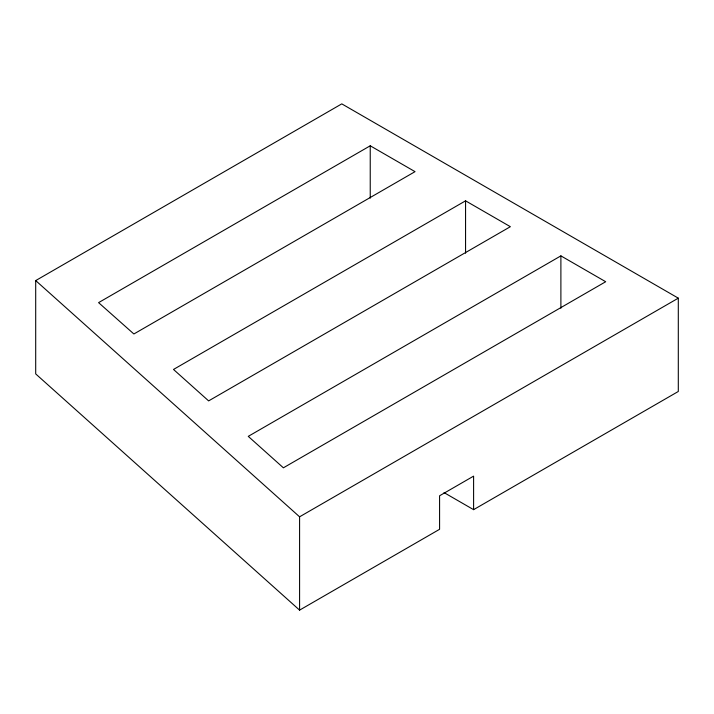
<?xml version="1.0" encoding="UTF-8"?>
<svg xmlns="http://www.w3.org/2000/svg" width="714" height="714" viewBox="0 0 714 714"><rect width="100%" height="100%" fill="white"/><g stroke="black" fill="none" stroke-linecap="round" stroke-linejoin="round"><path stroke-width="1.07" d="M473.596 509.662L473.596 476.14L439.583 495.775L439.583 529.297L299.585 610.131L35.7 373.904L35.7 280.584L341.783 103.869L678.3 298.157L678.3 391.477L473.596 509.662L444.037 492.598M370.236 145.79L98.586 302.629L133.884 333.982L415.039 171.655L370.236 145.79L370.236 198.162M465.564 200.83L173.502 369.45L208.631 400.893L510.367 226.695L465.564 200.83L465.564 253.202M560.892 255.871L248.258 436.361L283.387 467.813L605.695 281.727L560.892 255.871L560.892 308.234M299.585 610.131L299.585 516.811L678.3 298.157M35.7 280.584L299.585 516.811"/></g></svg>
